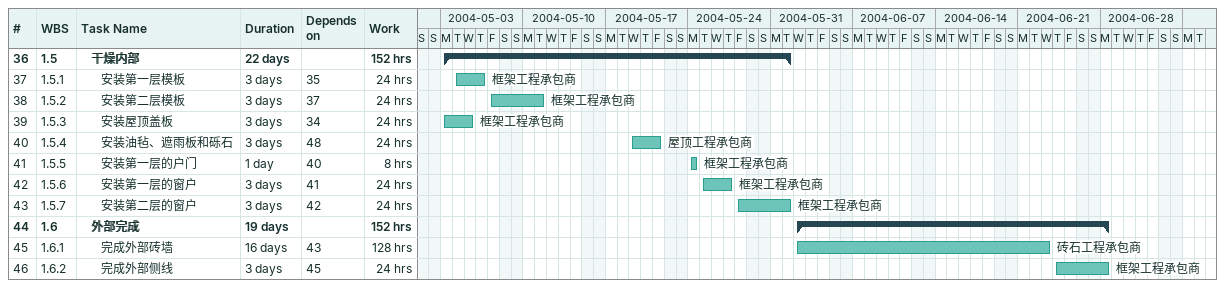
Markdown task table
| ID | WBS | Task | Duration | Start | Finish | Predecessors | Resources | Work (h) |
|---|---|---|---|---|---|---|---|---|
| 36 | 1.5 | **干燥内部** | 22d | 2004-05-03 | 2004-06-01 |  |  | 152 |
| 37 | 1.5.1 | 安装第一层模板 | 3d | 2004-05-04 | 2004-05-06 | 35 | 框架工程承包商 | 24 |
| 38 | 1.5.2 | 安装第二层模板 | 3d | 2004-05-07 | 2004-05-11 | 37 | 框架工程承包商 | 24 |
| 39 | 1.5.3 | 安装屋顶盖板 | 3d | 2004-05-03 | 2004-05-05 | 34 | 框架工程承包商 | 24 |
| 40 | 1.5.4 | 安装油毡、遮雨板和砾石 | 3d | 2004-05-19 | 2004-05-21 | 48 | 屋顶工程承包商 | 24 |
| 41 | 1.5.5 | 安装第一层的户门 | 1d | 2004-05-24 | 2004-05-24 | 40 | 框架工程承包商 | 8 |
| 42 | 1.5.6 | 安装第一层的窗户 | 3d | 2004-05-25 | 2004-05-27 | 41 | 框架工程承包商 | 24 |
| 43 | 1.5.7 | 安装第二层的窗户 | 3d | 2004-05-28 | 2004-06-01 | 42 | 框架工程承包商 | 24 |
| 44 | 1.6 | **外部完成** | 19d | 2004-06-02 | 2004-06-28 |  |  | 152 |
| 45 | 1.6.1 | 完成外部砖墙 | 16d | 2004-06-02 | 2004-06-23 | 43 | 砖石工程承包商 | 128 |
| 46 | 1.6.2 | 完成外部侧线 | 3d | 2004-06-24 | 2004-06-28 | 45 | 框架工程承包商 | 24 |
